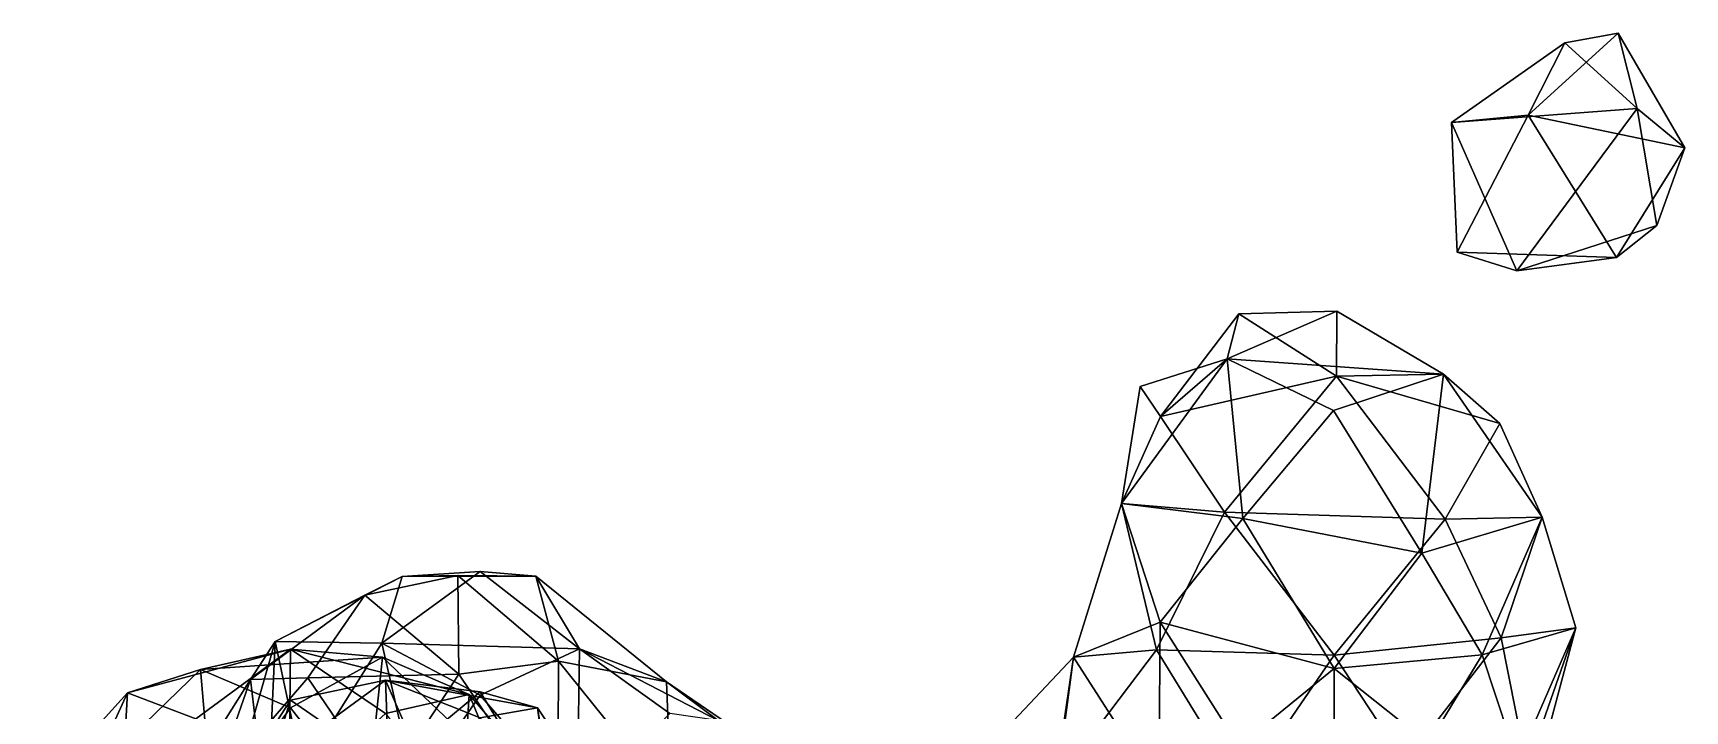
# Model space of a CAD drawing. Extents: x 290034 to 295698, y 4553723 to 4561693.
# Drawn here: x 294270.7 to 294490.2, y 4559540.9 to 4559630.9 of the extents above; entities that cross this region are included whole.
import ezdxf

# ---------------------------------------------------------------- set-up
doc = ezdxf.new("R2010")
doc.units = 0
doc.layers.add('Au_ppm_Pref_-_0_2', color=7, linetype='CONTINUOUS')

msp = doc.modelspace()

# ---------------------------------------------------------------- linework, layer by layer
at = {"layer": 'Au_ppm_Pref_-_0_2'}
for points in [[(294490.23, 4559615.68, 1781.37), (294469.42, 4559620.01, 1781.97), (294481.35, 4559630.93, 1779.62)], [(294474.27, 4559629.64, 1775.86), (294481.35, 4559630.93, 1779.62), (294469.42, 4559620.01, 1781.97)], [(294474.27, 4559629.64, 1775.86), (294483.89, 4559620.9, 1774.89), (294481.35, 4559630.93, 1779.62)], [(294490.23, 4559615.68, 1781.37), (294481.35, 4559630.93, 1779.62), (294483.89, 4559620.9, 1774.89)], [(294483.89, 4559620.9, 1774.89), (294474.27, 4559629.64, 1775.86), (294459.21, 4559619.04, 1776.69)], [(294459.21, 4559619.04, 1776.69), (294474.27, 4559629.64, 1775.86), (294469.42, 4559620.01, 1781.97)], [(294467.91, 4559599.36, 1775.5), (294483.89, 4559620.9, 1774.89), (294459.21, 4559619.04, 1776.69)], [(294469.42, 4559620.01, 1781.97), (294459.98, 4559601.82, 1779.99), (294459.21, 4559619.04, 1776.69)], [(294459.98, 4559601.82, 1779.99), (294469.42, 4559620.01, 1781.97), (294481.15, 4559601.15, 1781.94)], [(294483.89, 4559620.9, 1774.89), (294467.91, 4559599.36, 1775.5), (294486.51, 4559605.36, 1775.86)], [(294490.23, 4559615.68, 1781.37), (294481.15, 4559601.15, 1781.94), (294469.42, 4559620.01, 1781.97)], [(294490.23, 4559615.68, 1781.37), (294483.89, 4559620.9, 1774.89), (294486.51, 4559605.36, 1775.86)], [(294467.91, 4559599.36, 1775.5), (294459.21, 4559619.04, 1776.69), (294459.98, 4559601.82, 1779.99)], [(294490.23, 4559615.68, 1781.37), (294486.51, 4559605.36, 1775.86), (294481.15, 4559601.15, 1781.94)], [(294486.51, 4559605.36, 1775.86), (294467.91, 4559599.36, 1775.5), (294481.15, 4559601.15, 1781.94)], [(294467.91, 4559599.36, 1775.5), (294459.98, 4559601.82, 1779.99), (294481.15, 4559601.15, 1781.94)], [(294429.41, 4559587.69, 1801.44), (294420.56, 4559580.03, 1796.05), (294430.95, 4559593.64, 1796.4)], [(294430.95, 4559593.64, 1796.4), (294420.56, 4559580.03, 1796.05), (294443.94, 4559585.38, 1793.47)], [(294443.97, 4559594.01, 1799.62), (294458.17, 4559585.64, 1800.33), (294429.41, 4559587.69, 1801.44)], [(294443.97, 4559594.01, 1799.62), (294429.41, 4559587.69, 1801.44), (294430.95, 4559593.64, 1796.4)], [(294443.97, 4559594.01, 1799.62), (294430.95, 4559593.64, 1796.4), (294443.94, 4559585.38, 1793.47)], [(294458.17, 4559585.64, 1800.33), (294443.97, 4559594.01, 1799.62), (294443.94, 4559585.38, 1793.47)], [(294417.86, 4559584, 1799.62), (294429.41, 4559587.69, 1801.44), (294415.35, 4559568.47, 1800.32)], [(294429.41, 4559587.69, 1801.44), (294431.5, 4559566.49, 1803.51), (294415.35, 4559568.47, 1800.32)], [(294429.41, 4559587.69, 1801.44), (294417.86, 4559584, 1799.62), (294420.56, 4559580.03, 1796.05)], [(294458.17, 4559585.64, 1800.33), (294443.55, 4559580.8, 1804.49), (294429.41, 4559587.69, 1801.44)], [(294429.41, 4559587.69, 1801.44), (294443.55, 4559580.8, 1804.49), (294431.5, 4559566.49, 1803.51)], [(294420.56, 4559580.03, 1796.05), (294429.05, 4559567.33, 1793), (294443.94, 4559585.38, 1793.47)], [(294458.37, 4559566.38, 1792.52), (294443.94, 4559585.38, 1793.47), (294429.05, 4559567.33, 1793)], [(294455.25, 4559561.88, 1803.7), (294443.55, 4559580.8, 1804.49), (294458.17, 4559585.64, 1800.33)], [(294465.65, 4559579.11, 1795.04), (294458.17, 4559585.64, 1800.33), (294443.94, 4559585.38, 1793.47)], [(294465.65, 4559579.11, 1795.04), (294443.94, 4559585.38, 1793.47), (294458.37, 4559566.38, 1792.52)], [(294458.17, 4559585.64, 1800.33), (294471.26, 4559566.64, 1800.26), (294455.25, 4559561.88, 1803.7)], [(294471.26, 4559566.64, 1800.26), (294458.17, 4559585.64, 1800.33), (294465.65, 4559579.11, 1795.04)], [(294420.56, 4559580.03, 1796.05), (294417.86, 4559584, 1799.62), (294415.35, 4559568.47, 1800.32)], [(294455.25, 4559561.88, 1803.7), (294431.5, 4559566.49, 1803.51), (294443.55, 4559580.8, 1804.49)], [(294420.56, 4559580.03, 1796.05), (294415.35, 4559568.47, 1800.32), (294429.05, 4559567.33, 1793)], [(294458.37, 4559566.38, 1792.52), (294471.26, 4559566.64, 1800.26), (294465.65, 4559579.11, 1795.04)], [(294408.97, 4559548.06, 1799.62), (294415.35, 4559568.47, 1800.32), (294420.5, 4559552.7, 1803.1)], [(294408.97, 4559548.06, 1799.62), (294420, 4559549.03, 1794.1), (294415.35, 4559568.47, 1800.32)], [(294420.5, 4559552.7, 1803.1), (294415.35, 4559568.47, 1800.32), (294431.5, 4559566.49, 1803.51)], [(294420, 4559549.03, 1794.1), (294429.05, 4559567.33, 1793), (294415.35, 4559568.47, 1800.32)], [(294420, 4559549.03, 1794.1), (294443.6, 4559548.33, 1792.38), (294429.05, 4559567.33, 1793)], [(294443.6, 4559548.33, 1792.38), (294458.37, 4559566.38, 1792.52), (294429.05, 4559567.33, 1793)], [(294420.5, 4559552.7, 1803.1), (294431.5, 4559566.49, 1803.51), (294443.63, 4559546.56, 1803.91)], [(294455.25, 4559561.88, 1803.7), (294443.63, 4559546.56, 1803.91), (294431.5, 4559566.49, 1803.51)], [(294465.8, 4559550.61, 1794.21), (294458.37, 4559566.38, 1792.52), (294443.6, 4559548.33, 1792.38)], [(294455.25, 4559561.88, 1803.7), (294471.26, 4559566.64, 1800.26), (294463.28, 4559548.37, 1802.98)], [(294465.8, 4559550.61, 1794.21), (294471.26, 4559566.64, 1800.26), (294458.37, 4559566.38, 1792.52)], [(294475.72, 4559551.95, 1799.62), (294463.28, 4559548.37, 1802.98), (294471.26, 4559566.64, 1800.26)], [(294475.72, 4559551.95, 1799.62), (294471.26, 4559566.64, 1800.26), (294465.8, 4559550.61, 1794.21)], [(294455.25, 4559561.88, 1803.7), (294463.28, 4559548.37, 1802.98), (294443.63, 4559546.56, 1803.91)], [(294319.8, 4559558.77, 1845.72), (294317.1, 4559549.93, 1853.63), (294302.92, 4559550.13, 1847.02)], [(294319.8, 4559558.77, 1845.72), (294302.92, 4559550.13, 1847.02), (294314.83, 4559556.28, 1839.84)], [(294319.8, 4559558.77, 1845.72), (294314.83, 4559556.28, 1839.84), (294327.2, 4559558.89, 1842.23)], [(294327.2, 4559558.89, 1842.23), (294314.83, 4559556.28, 1839.84), (294327.33, 4559545.79, 1837.44)], [(294319.8, 4559558.77, 1845.72), (294330.16, 4559559.45, 1850.82), (294317.1, 4559549.93, 1853.63)], [(294330.16, 4559559.45, 1850.82), (294343.35, 4559549.15, 1853.2), (294317.1, 4559549.93, 1853.63)], [(294319.8, 4559558.77, 1845.72), (294337.55, 4559558.82, 1847.13), (294330.16, 4559559.45, 1850.82)], [(294337.55, 4559558.82, 1847.13), (294319.8, 4559558.77, 1845.72), (294327.2, 4559558.89, 1842.23)], [(294337.55, 4559558.82, 1847.13), (294327.2, 4559558.89, 1842.23), (294340.58, 4559547.54, 1841.5)], [(294340.58, 4559547.54, 1841.5), (294327.2, 4559558.89, 1842.23), (294327.33, 4559545.79, 1837.44)], [(294330.16, 4559559.45, 1850.82), (294337.55, 4559558.82, 1847.13), (294343.35, 4559549.15, 1853.2)], [(294354.9, 4559544.8, 1847.51), (294343.35, 4559549.15, 1853.2), (294337.55, 4559558.82, 1847.13)], [(294354.9, 4559544.8, 1847.51), (294337.55, 4559558.82, 1847.13), (294340.58, 4559547.54, 1841.5)], [(294314.83, 4559556.28, 1839.84), (294302.92, 4559550.13, 1847.02), (294299.62, 4559545.09, 1841.19)], [(294314.83, 4559556.28, 1839.84), (294299.62, 4559545.09, 1841.19), (294307.24, 4559545.34, 1837.34)], [(294314.83, 4559556.28, 1839.84), (294307.24, 4559545.34, 1837.34), (294327.33, 4559545.79, 1837.44)], [(294420.5, 4559552.7, 1803.1), (294420.33, 4559530.41, 1802.36), (294408.97, 4559548.06, 1799.62)], [(294430.95, 4559536.23, 1803.66), (294420.33, 4559530.41, 1802.36), (294420.5, 4559552.7, 1803.1)], [(294430.95, 4559536.23, 1803.66), (294420.5, 4559552.7, 1803.1), (294443.63, 4559546.56, 1803.91)], [(294468.75, 4559531.9, 1800.07), (294463.28, 4559548.37, 1802.98), (294475.72, 4559551.95, 1799.62)], [(294468.75, 4559535.88, 1797.84), (294475.72, 4559551.95, 1799.62), (294465.8, 4559550.61, 1794.21)], [(294468.75, 4559531.9, 1800.07), (294475.72, 4559551.95, 1799.62), (294470.78, 4559533.43, 1799.62)], [(294468.75, 4559535.88, 1797.84), (294470.78, 4559533.43, 1799.62), (294475.72, 4559551.95, 1799.62)], [(294306.53, 4559533.13, 1852.62), (294297.27, 4559530.55, 1847.13), (294302.92, 4559550.13, 1847.02)], [(294302.92, 4559550.13, 1847.02), (294297.27, 4559530.55, 1847.13), (294301.84, 4559526.52, 1844.01)], [(294299.62, 4559545.09, 1841.19), (294302.92, 4559550.13, 1847.02), (294301.84, 4559526.52, 1844.01)], [(294302.92, 4559550.13, 1847.02), (294317.1, 4559549.93, 1853.63), (294306.53, 4559533.13, 1852.62)], [(294317.1, 4559549.93, 1853.63), (294321.52, 4559530.55, 1857.14), (294306.53, 4559533.13, 1852.62)], [(294330.16, 4559543.03, 1857.23), (294321.52, 4559530.55, 1857.14), (294317.1, 4559549.93, 1853.63)], [(294343.35, 4559549.15, 1853.2), (294330.16, 4559543.03, 1857.23), (294317.1, 4559549.93, 1853.63)], [(294453.02, 4559534.06, 1794.78), (294465.8, 4559550.61, 1794.21), (294443.6, 4559548.33, 1792.38)], [(294468.75, 4559535.88, 1797.84), (294465.8, 4559550.61, 1794.21), (294453.02, 4559534.06, 1794.78)], [(294293.01, 4559546.43, 1804.76), (294283.31, 4559543.34, 1799.62), (294304.95, 4559549.14, 1799.36)], [(294283.31, 4559543.34, 1799.62), (294292.36, 4559539.89, 1796.5), (294304.95, 4559549.14, 1799.36)], [(294304.71, 4559528.92, 1795.82), (294304.95, 4559549.14, 1799.36), (294292.36, 4559539.89, 1796.5)], [(294317.18, 4559548.08, 1805.32), (294293.01, 4559546.43, 1804.76), (294304.95, 4559549.14, 1799.36)], [(294317.18, 4559548.08, 1805.32), (294304.96, 4559541.33, 1809.15), (294293.01, 4559546.43, 1804.76)], [(294304.71, 4559528.92, 1795.82), (294317.56, 4559540.59, 1796.27), (294304.95, 4559549.14, 1799.36)], [(294304.95, 4559549.14, 1799.36), (294328.68, 4559543.1, 1800.68), (294317.18, 4559548.08, 1805.32)], [(294317.56, 4559540.59, 1796.27), (294328.68, 4559543.1, 1800.68), (294304.95, 4559549.14, 1799.36)], [(294315.08, 4559528.42, 1809.62), (294304.96, 4559541.33, 1809.15), (294317.18, 4559548.08, 1805.32)], [(294332.78, 4559533.23, 1806.68), (294315.08, 4559528.42, 1809.62), (294317.18, 4559548.08, 1805.32)], [(294332.78, 4559533.23, 1806.68), (294317.18, 4559548.08, 1805.32), (294328.68, 4559543.1, 1800.68)], [(294340.58, 4559547.54, 1841.5), (294327.33, 4559545.79, 1837.44), (294340.47, 4559526.29, 1837.75)], [(294330.16, 4559543.03, 1857.23), (294343.35, 4559549.15, 1853.2), (294343.04, 4559528.1, 1856.59)], [(294355.52, 4559528.93, 1841.64), (294340.58, 4559547.54, 1841.5), (294340.47, 4559526.29, 1837.75)], [(294354.9, 4559544.8, 1847.51), (294340.58, 4559547.54, 1841.5), (294355.52, 4559528.93, 1841.64)], [(294355.35, 4559540.58, 1856.41), (294343.04, 4559528.1, 1856.59), (294343.35, 4559549.15, 1853.2)], [(294361.78, 4559539.64, 1853.07), (294355.35, 4559540.58, 1856.41), (294343.35, 4559549.15, 1853.2)], [(294361.78, 4559539.64, 1853.07), (294343.35, 4559549.15, 1853.2), (294354.9, 4559544.8, 1847.51)], [(294406.05, 4559526.02, 1803.9), (294393.01, 4559531.09, 1799.67), (294408.97, 4559548.06, 1799.62)], [(294393.01, 4559531.09, 1799.67), (294406.53, 4559531.21, 1793.71), (294408.97, 4559548.06, 1799.62)], [(294406.05, 4559526.02, 1803.9), (294408.97, 4559548.06, 1799.62), (294420.33, 4559530.41, 1802.36)], [(294420, 4559549.03, 1794.1), (294406.53, 4559531.21, 1793.71), (294431.38, 4559530.5, 1794.39)], [(294408.97, 4559548.06, 1799.62), (294406.53, 4559531.21, 1793.71), (294420, 4559549.03, 1794.1)], [(294431.38, 4559530.5, 1794.39), (294443.6, 4559548.33, 1792.38), (294420, 4559549.03, 1794.1)], [(294431.38, 4559530.5, 1794.39), (294453.02, 4559534.06, 1794.78), (294443.6, 4559548.33, 1792.38)], [(294456.15, 4559536.59, 1803.54), (294443.63, 4559546.56, 1803.91), (294463.28, 4559548.37, 1802.98)], [(294468.75, 4559531.9, 1800.07), (294456.15, 4559536.59, 1803.54), (294463.28, 4559548.37, 1802.98)], [(294293.01, 4559546.43, 1804.76), (294294.64, 4559527.29, 1809.33), (294278.1, 4559532, 1805.97)], [(294278.1, 4559532, 1805.97), (294283.31, 4559543.34, 1799.62), (294293.01, 4559546.43, 1804.76)], [(294293.01, 4559546.43, 1804.76), (294304.96, 4559541.33, 1809.15), (294294.64, 4559527.29, 1809.33)], [(294317.29, 4559530.52, 1836.51), (294307.24, 4559545.34, 1837.34), (294294.56, 4559530.55, 1836.29)], [(294299.62, 4559545.09, 1841.19), (294294.56, 4559530.55, 1836.29), (294307.24, 4559545.34, 1837.34)], [(294327.33, 4559545.79, 1837.44), (294307.24, 4559545.34, 1837.34), (294317.29, 4559530.52, 1836.51)], [(294327.33, 4559545.79, 1837.44), (294317.29, 4559530.52, 1836.51), (294340.47, 4559526.29, 1837.75)], [(294443.62, 4559530.55, 1802.4), (294430.95, 4559536.23, 1803.66), (294443.63, 4559546.56, 1803.91)], [(294456.15, 4559536.59, 1803.54), (294443.62, 4559530.55, 1802.4), (294443.63, 4559546.56, 1803.91)], [(294270.74, 4559529.49, 1800.36), (294283.31, 4559543.34, 1799.62), (294278.1, 4559532, 1805.97)], [(294283.31, 4559543.34, 1799.62), (294270.74, 4559529.49, 1800.36), (294282.3, 4559526.49, 1796.23)], [(294283.31, 4559543.34, 1799.62), (294282.3, 4559526.49, 1796.23), (294292.36, 4559539.89, 1796.5)], [(294290.48, 4559530.55, 1841.19), (294299.62, 4559545.09, 1841.19), (294301.84, 4559526.52, 1844.01)], [(294290.48, 4559530.55, 1841.19), (294294.56, 4559530.55, 1836.29), (294299.62, 4559545.09, 1841.19)], [(294323.92, 4559530.55, 1879.77), (294302.26, 4559533.81, 1878.5), (294317.56, 4559545.01, 1876.19)], [(294317.56, 4559545.01, 1876.19), (294302.26, 4559533.81, 1878.5), (294304.96, 4559542.35, 1872.89)], [(294317.56, 4559545.01, 1876.19), (294304.96, 4559542.35, 1872.89), (294318, 4559533.37, 1870.1)], [(294323.92, 4559530.55, 1879.77), (294317.56, 4559545.01, 1876.19), (294330.16, 4559540, 1879.98)], [(294317.56, 4559545.01, 1876.19), (294337.78, 4559541.33, 1876.83), (294330.16, 4559540, 1879.98)], [(294318, 4559533.37, 1870.1), (294330.16, 4559543.47, 1872.52), (294317.56, 4559545.01, 1876.19)], [(294337.78, 4559541.33, 1876.83), (294317.56, 4559545.01, 1876.19), (294330.16, 4559543.47, 1872.52)], [(294328.68, 4559543.1, 1800.68), (294317.56, 4559540.59, 1796.27), (294327.73, 4559527.48, 1795.84)], [(294340.09, 4559527.24, 1872.15), (294330.16, 4559543.47, 1872.52), (294318, 4559533.37, 1870.1)], [(294330.16, 4559543.03, 1857.23), (294343.04, 4559528.1, 1856.59), (294321.52, 4559530.55, 1857.14)], [(294340.89, 4559528.94, 1800.3), (294328.68, 4559543.1, 1800.68), (294327.73, 4559527.48, 1795.84)], [(294332.78, 4559533.23, 1806.68), (294328.68, 4559543.1, 1800.68), (294340.89, 4559528.94, 1800.3)], [(294337.78, 4559541.33, 1876.83), (294330.16, 4559543.47, 1872.52), (294340.09, 4559527.24, 1872.15)], [(294354.9, 4559544.8, 1847.51), (294370.85, 4559533.91, 1847.11), (294361.78, 4559539.64, 1853.07)], [(294354.9, 4559544.8, 1847.51), (294355.52, 4559528.93, 1841.64), (294370.85, 4559533.91, 1847.11)], [(294315.08, 4559528.42, 1809.62), (294294.64, 4559527.29, 1809.33), (294304.96, 4559541.33, 1809.15)], [(294295.22, 4559527.19, 1873.35), (294318, 4559533.37, 1870.1), (294304.96, 4559542.35, 1872.89)], [(294295.22, 4559527.19, 1873.35), (294304.96, 4559542.35, 1872.89), (294302.26, 4559533.81, 1878.5)], [(294337.78, 4559541.33, 1876.83), (294339.73, 4559527.07, 1880.18), (294330.16, 4559540, 1879.98)], [(294337.78, 4559541.33, 1876.83), (294347.17, 4559527.22, 1876.83), (294339.73, 4559527.07, 1880.18)], [(294347.17, 4559527.22, 1876.83), (294337.78, 4559541.33, 1876.83), (294340.09, 4559527.24, 1872.15)]]:
    msp.add_3dface(points, dxfattribs=at)

doc.saveas('drawing.dxf')
